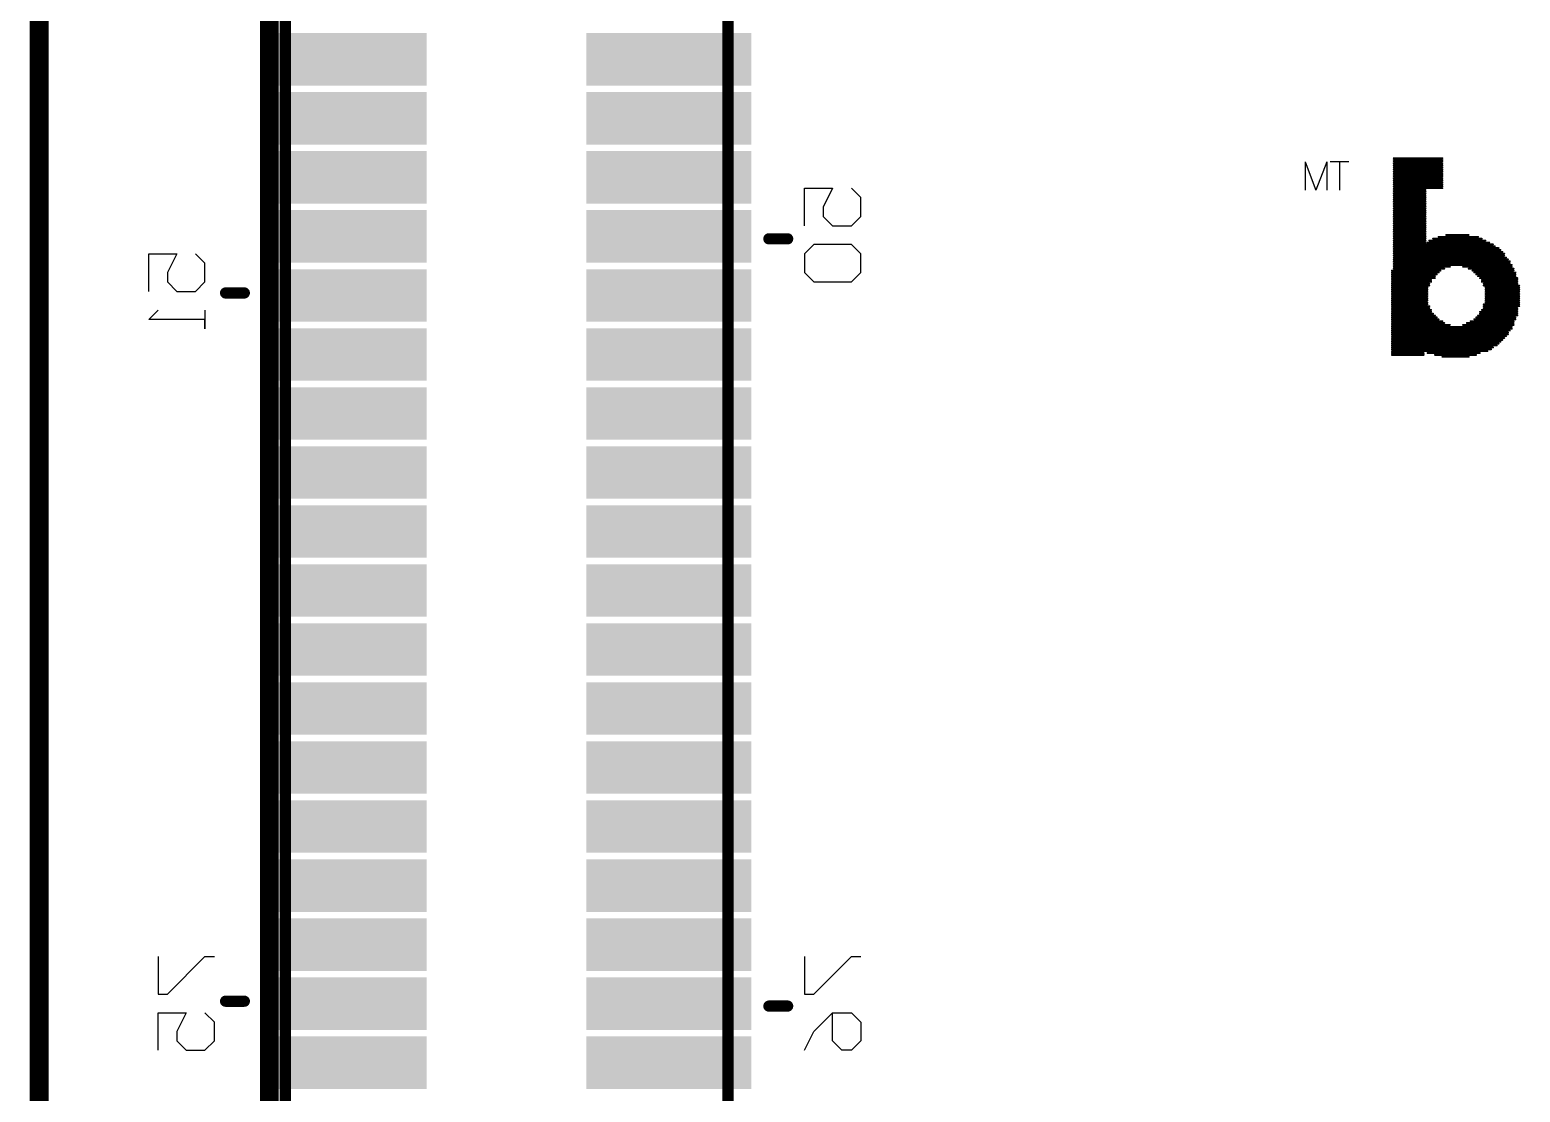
# Model space of a CAD drawing. Header units: millimetres. Extents: x 1.5 to 17.5, y 1 to 11.2.
# Drawn here: x 7.547 to 8.343, y 4.708 to 5.275 of the extents above; entities that cross this region are included whole.
import ezdxf

# ---------------------------------------------------------------- set-up
doc = ezdxf.new("R2010")
doc.units = ezdxf.units.MM
doc.header["$MEASUREMENT"] = 0
for name, color, linetype in [('BottomLayer', 5, 'Continuous'), ('BottomOverlay', 54, 'Continuous'), ('BottomPaste', 16, 'Continuous'), ('BottomSolder', 6, 'Continuous'), ('Mechanical13', 56, 'Continuous'), ('Mechanical8', 56, 'Continuous')]:
    doc.layers.add(name, color=color, linetype=linetype)

# ---------------------------------------------------------------- blocks, each defined once
blk = doc.blocks.new('P___Z__SOM_B_10')
at = {"layer": 'BottomLayer'}
for points in [[(1.95389, -1.58481), (1.95389, -1.56481), (1.87389, -1.58481), (1.87389, -1.56481)], [(2.12711, -1.5848), (2.12711, -1.5648), (2.04711, -1.5848), (2.04711, -1.5648)], [(1.95389, -1.6163), (1.95389, -1.5963), (1.87389, -1.6163), (1.87389, -1.5963)], [(2.12711, -1.6163), (2.12711, -1.5963), (2.04711, -1.6163), (2.04711, -1.5963)], [(1.95389, -1.6478), (1.95389, -1.6278), (1.87389, -1.6478), (1.87389, -1.6278)], [(2.12711, -1.6478), (2.12711, -1.6278), (2.04711, -1.6478), (2.04711, -1.6278)], [(1.95389, -1.67929), (1.95389, -1.65929), (1.87389, -1.67929), (1.87389, -1.65929)], [(2.12711, -1.67929), (2.12711, -1.65929), (2.04711, -1.67929), (2.04711, -1.65929)], [(1.95389, -1.71079), (1.95389, -1.69079), (1.87389, -1.71079), (1.87389, -1.69079)], [(2.12711, -1.71079), (2.12711, -1.69079), (2.04711, -1.71079), (2.04711, -1.69079)], [(1.95389, -1.74229), (1.95389, -1.72229), (1.87389, -1.74229), (1.87389, -1.72229)], [(2.12711, -1.74228), (2.12711, -1.72228), (2.04711, -1.74228), (2.04711, -1.72228)], [(1.95389, -1.77378), (1.95389, -1.75378), (1.87389, -1.77378), (1.87389, -1.75378)], [(2.12711, -1.77378), (2.12711, -1.75378), (2.04711, -1.77378), (2.04711, -1.75378)], [(1.95389, -1.80528), (1.95389, -1.78528), (1.87389, -1.80528), (1.87389, -1.78528)], [(2.12711, -1.80528), (2.12711, -1.78528), (2.04711, -1.80528), (2.04711, -1.78528)], [(1.95389, -1.83677), (1.95389, -1.81677), (1.87389, -1.83677), (1.87389, -1.81677)], [(2.12711, -1.83677), (2.12711, -1.81677), (2.04711, -1.83677), (2.04711, -1.81677)], [(1.95389, -1.86827), (1.95389, -1.84827), (1.87389, -1.86827), (1.87389, -1.84827)], [(2.12711, -1.86827), (2.12711, -1.84827), (2.04711, -1.86827), (2.04711, -1.84827)], [(1.95389, -1.89977), (1.95389, -1.87977), (1.87389, -1.89977), (1.87389, -1.87977)], [(2.12711, -1.89976), (2.12711, -1.87976), (2.04711, -1.89976), (2.04711, -1.87976)], [(1.95389, -1.93126), (1.95389, -1.91126), (1.87389, -1.93126), (1.87389, -1.91126)], [(2.12711, -1.93126), (2.12711, -1.91126), (2.04711, -1.93126), (2.04711, -1.91126)], [(1.95389, -1.96276), (1.95389, -1.94276), (1.87389, -1.96276), (1.87389, -1.94276)], [(2.12711, -1.96276), (2.12711, -1.94276), (2.04711, -1.96276), (2.04711, -1.94276)], [(1.95389, -1.99425), (1.95389, -1.97425), (1.87389, -1.99425), (1.87389, -1.97425)], [(2.12711, -1.99425), (2.12711, -1.97425), (2.04711, -1.99425), (2.04711, -1.97425)], [(1.95389, -2.02575), (1.95389, -2.00575), (1.87389, -2.02575), (1.87389, -2.00575)], [(2.12711, -2.02575), (2.12711, -2.00575), (2.04711, -2.02575), (2.04711, -2.00575)], [(1.95389, -2.05725), (1.95389, -2.03725), (1.87389, -2.05725), (1.87389, -2.03725)], [(2.12711, -2.05724), (2.12711, -2.03724), (2.04711, -2.05724), (2.04711, -2.03724)], [(1.95389, -2.08874), (1.95389, -2.06874), (1.87389, -2.08874), (1.87389, -2.06874)], [(2.12711, -2.08874), (2.12711, -2.06874), (2.04711, -2.08874), (2.04711, -2.06874)], [(1.95389, -2.12024), (1.95389, -2.10024), (1.87389, -2.12024), (1.87389, -2.10024)], [(2.12711, -2.12024), (2.12711, -2.10024), (2.04711, -2.12024), (2.04711, -2.10024)]]:
    blk.add_solid(points, dxfattribs=at)
at = {"layer": 'BottomOverlay'}
for p, q in [((1.81149, -1.58643), (1.81649, -1.58143)), ((1.81649, -1.58143), (1.82149, -1.58143)), ((1.82149, -1.58143), (1.82648, -1.58643)), ((1.84148, -1.58143), (1.83648, -1.59143)), ((2.16149, -1.58143), (2.15649, -1.58643)), ((2.17148, -1.58143), (2.16149, -1.58143)), ((2.17648, -1.58643), (2.17148, -1.58143)), ((2.18648, -1.58143), (2.18648, -1.60143)), ((1.81149, -1.59643), (1.81149, -1.58643)), ((1.82648, -1.58643), (1.82648, -1.60143)), ((2.15649, -1.58643), (2.15649, -1.59643)), ((2.17648, -1.59143), (2.17648, -1.58643)), ((1.81649, -1.60143), (1.81149, -1.59643)), ((1.83648, -1.59143), (1.82648, -1.60143)), ((2.15649, -1.59643), (2.16149, -1.60143)), ((2.17148, -1.60143), (2.17648, -1.59143)), ((1.82648, -1.60143), (1.81649, -1.60143)), ((2.18648, -1.60143), (2.17148, -1.60143)), ((1.83648, -1.61142), (1.81649, -1.63142)), ((1.84148, -1.61142), (1.83648, -1.61142)), ((1.84148, -1.63142), (1.84148, -1.61142)), ((2.18148, -1.61142), (2.16149, -1.63142)), ((2.18648, -1.61142), (2.18148, -1.61142)), ((2.18648, -1.63142), (2.18648, -1.61142)), ((1.81649, -1.63142), (1.81149, -1.63142)), ((2.16149, -1.63142), (2.15649, -1.63142)), ((2.16149, -1.97643), (2.16149, -1.96643)), ((2.16149, -1.96643), (2.16149, -1.97143)), ((2.16149, -1.97143), (2.19148, -1.97143)), ((2.19148, -1.97143), (2.18648, -1.97643)), ((2.16649, -1.98642), (2.16149, -1.99142)), ((2.17648, -1.98642), (2.16649, -1.98642)), ((2.18148, -1.99142), (2.17648, -1.98642)), ((2.19148, -1.98642), (2.19148, -2.00642)), ((1.81649, -1.99143), (1.81149, -1.99643)), ((1.81149, -1.99643), (1.81149, -2.00643)), ((1.83648, -1.99143), (1.81649, -1.99143)), ((1.84148, -1.99643), (1.83648, -1.99143)), ((1.84148, -2.00643), (1.84148, -1.99643)), ((2.16149, -1.99142), (2.16149, -2.00142)), ((2.17648, -2.00642), (2.18148, -1.99642)), ((2.18148, -1.99642), (2.18148, -1.99142)), ((2.16149, -2.00142), (2.16649, -2.00642)), ((1.81149, -2.00643), (1.81649, -2.01143)), ((1.81649, -2.01143), (1.83648, -2.01143)), ((1.83648, -2.01143), (1.84148, -2.00643)), ((2.19148, -2.00642), (2.17648, -2.00642)), ((1.81649, -2.02142), (1.81149, -2.02642)), ((1.81149, -2.02642), (1.81149, -2.03642)), ((1.82648, -2.02142), (1.81649, -2.02142)), ((1.83148, -2.02642), (1.82648, -2.02142)), ((1.83148, -2.03142), (1.83148, -2.02642)), ((1.84148, -2.02142), (1.84148, -2.04142)), ((1.81149, -2.03642), (1.81649, -2.04142)), ((1.82648, -2.04142), (1.83148, -2.03142)), ((1.556, -2.0555), (1.556, -2.0405)), ((1.56278, -2.0555), (1.56278, -2.0405)), ((1.56278, -2.0555), (1.5685, -2.0405)), ((1.57421, -2.0555), (1.5685, -2.0405)), ((1.57421, -2.0555), (1.57421, -2.0405)), ((1.84148, -2.04142), (1.82648, -2.04142)), ((1.551, -2.0555), (1.561, -2.0555))]:
    blk.add_line(p, q, dxfattribs=at)
for points, const_width in [([(2.25, 0), (2.25, -4)], 0.01), ([(1.8605, -1.605), (1.8505, -1.605)], 0.006), ([(2.1505, -1.6076), (2.1405, -1.6076)], 0.006), ([(1.528, -1.9565), (1.474, -1.9565)], 0.001), ([(1.528, -1.9555), (1.475, -1.9555)], 0.001), ([(1.528, -1.9545), (1.477, -1.9545)], 0.001), ([(1.509, -1.9535), (1.481, -1.9535)], 0.001), ([(1.505, -1.9525), (1.483, -1.9525)], 0.001), ([(1.501, -1.9515), (1.487, -1.9515)], 0.001), ([(1.528, -1.9525), (1.511, -1.9525)], 0.001), ([(1.528, -1.9535), (1.511, -1.9535)], 0.001), ([(1.528, -1.9635), (1.466, -1.9635)], 0.001), ([(1.528, -1.9645), (1.466, -1.9645)], 0.001), ([(1.528, -1.9625), (1.467, -1.9625)], 0.001), ([(1.528, -1.9615), (1.468, -1.9615)], 0.001), ([(1.528, -1.9605), (1.469, -1.9605)], 0.001), ([(1.528, -1.9595), (1.47, -1.9595)], 0.001), ([(1.528, -1.9585), (1.471, -1.9585)], 0.001), ([(1.528, -1.9575), (1.472, -1.9575)], 0.001), ([(1.484, -1.9715), (1.462, -1.9715)], 0.001), ([(1.483, -1.9725), (1.462, -1.9725)], 0.001), ([(1.49, -1.9685), (1.463, -1.9685)], 0.001), ([(1.488, -1.9695), (1.463, -1.9695)], 0.001), ([(1.486, -1.9705), (1.463, -1.9705)], 0.001), ([(1.528, -1.9665), (1.464, -1.9665)], 0.001), ([(1.528, -1.9675), (1.464, -1.9675)], 0.001), ([(1.528, -1.9655), (1.465, -1.9655)], 0.001), ([(1.528, -1.9685), (1.497, -1.9685)], 0.001), ([(1.528, -1.9695), (1.5, -1.9695)], 0.001), ([(1.528, -1.9705), (1.501, -1.9705)], 0.001), ([(1.528, -1.9715), (1.503, -1.9715)], 0.001), ([(1.528, -1.9725), (1.504, -1.9725)], 0.001), ([(1.479, -1.9785), (1.46, -1.9785)], 0.001), ([(1.479, -1.9795), (1.46, -1.9795)], 0.001), ([(1.478, -1.9805), (1.46, -1.9805)], 0.001), ([(1.482, -1.9735), (1.461, -1.9735)], 0.001), ([(1.481, -1.9745), (1.461, -1.9745)], 0.001), ([(1.481, -1.9755), (1.461, -1.9755)], 0.001), ([(1.48, -1.9765), (1.461, -1.9765)], 0.001), ([(1.479, -1.9775), (1.461, -1.9775)], 0.001), ([(1.528, -1.9735), (1.505, -1.9735)], 0.001), ([(1.528, -1.9745), (1.506, -1.9745)], 0.001), ([(1.528, -1.9755), (1.507, -1.9755)], 0.001), ([(1.528, -1.9765), (1.507, -1.9765)], 0.001), ([(1.528, -1.9775), (1.508, -1.9775)], 0.001), ([(1.528, -1.9785), (1.508, -1.9785)], 0.001), ([(1.528, -1.9795), (1.509, -1.9795)], 0.001), ([(1.528, -1.9805), (1.509, -1.9805)], 0.001), ([(1.478, -1.9815), (1.46, -1.9815)], 0.001), ([(1.478, -1.9825), (1.46, -1.9825)], 0.001), ([(1.478, -1.9835), (1.46, -1.9835)], 0.001), ([(1.478, -1.9845), (1.46, -1.9845)], 0.001), ([(1.478, -1.9855), (1.46, -1.9855)], 0.001), ([(1.478, -1.9865), (1.46, -1.9865)], 0.001), ([(1.478, -1.9875), (1.46, -1.9875)], 0.001), ([(1.478, -1.9885), (1.46, -1.9885)], 0.001), ([(1.528, -1.9815), (1.509, -1.9815)], 0.001), ([(1.528, -1.9825), (1.509, -1.9825)], 0.001), ([(1.528, -1.9835), (1.509, -1.9835)], 0.001), ([(1.528, -1.9845), (1.509, -1.9845)], 0.001), ([(1.528, -1.9855), (1.509, -1.9855)], 0.001), ([(1.528, -1.9865), (1.509, -1.9865)], 0.001), ([(1.528, -1.9875), (1.509, -1.9875)], 0.001), ([(1.528, -1.9885), (1.509, -1.9885)], 0.001), ([(2.1505, -1.98555), (2.1405, -1.98555)], 0.006), ([(1.479, -1.9895), (1.46, -1.9895)], 0.001), ([(1.479, -1.9905), (1.461, -1.9905)], 0.001), ([(1.48, -1.9915), (1.461, -1.9915)], 0.001), ([(1.48, -1.9925), (1.461, -1.9925)], 0.001), ([(1.481, -1.9935), (1.461, -1.9935)], 0.001), ([(1.482, -1.9945), (1.462, -1.9945)], 0.001), ([(1.483, -1.9955), (1.462, -1.9955)], 0.001), ([(1.484, -1.9965), (1.462, -1.9965)], 0.001), ([(1.528, -1.9965), (1.503, -1.9965)], 0.001), ([(1.528, -1.9955), (1.504, -1.9955)], 0.001), ([(1.528, -1.9935), (1.505, -1.9935)], 0.001), ([(1.528, -1.9945), (1.505, -1.9945)], 0.001), ([(1.528, -1.9915), (1.507, -1.9915)], 0.001), ([(1.528, -1.9925), (1.507, -1.9925)], 0.001), ([(1.528, -1.9895), (1.508, -1.9895)], 0.001), ([(1.528, -1.9905), (1.508, -1.9905)], 0.001), ([(1.485, -1.9975), (1.463, -1.9975)], 0.001), ([(1.487, -1.9985), (1.463, -1.9985)], 0.001), ([(1.49, -1.9995), (1.464, -1.9995)], 0.001), ([(1.527, -2.0005), (1.464, -2.0005)], 0.001), ([(1.527, -2.0015), (1.465, -2.0015)], 0.001), ([(1.527, -2.0025), (1.465, -2.0025)], 0.001), ([(1.527, -2.0035), (1.466, -2.0035)], 0.001), ([(1.527, -2.0045), (1.467, -2.0045)], 0.001), ([(1.527, -1.9995), (1.497, -1.9995)], 0.001), ([(1.527, -1.9985), (1.5, -1.9985)], 0.001), ([(1.528, -1.9975), (1.502, -1.9975)], 0.001), ([(1.527, -2.0055), (1.468, -2.0055)], 0.001), ([(1.527, -2.0065), (1.468, -2.0065)], 0.001), ([(1.527, -2.0075), (1.469, -2.0075)], 0.001), ([(1.527, -2.0085), (1.47, -2.0085)], 0.001), ([(1.527, -2.0095), (1.471, -2.0095)], 0.001), ([(1.527, -2.0105), (1.473, -2.0105)], 0.001), ([(1.527, -2.0115), (1.474, -2.0115)], 0.001), ([(1.509, -2.0125), (1.476, -2.0125)], 0.001), ([(1.527, -2.0125), (1.51, -2.0125)], 0.001), ([(1.8605, -2.01445), (1.8505, -2.01445)], 0.006), ([(1.508, -2.0135), (1.478, -2.0135)], 0.001), ([(1.506, -2.0145), (1.48, -2.0145)], 0.001), ([(1.503, -2.0155), (1.482, -2.0155)], 0.001), ([(1.499, -2.0165), (1.487, -2.0165)], 0.001), ([(1.527, -2.0135), (1.51, -2.0135)], 0.001), ([(1.527, -2.0145), (1.51, -2.0145)], 0.001), ([(1.527, -2.0155), (1.51, -2.0155)], 0.001), ([(1.527, -2.0165), (1.51, -2.0165)], 0.001), ([(1.527, -2.0175), (1.51, -2.0175)], 0.001), ([(1.527, -2.0185), (1.51, -2.0185)], 0.001), ([(1.527, -2.0195), (1.51, -2.0195)], 0.001), ([(1.527, -2.0205), (1.51, -2.0205)], 0.001), ([(1.527, -2.0215), (1.51, -2.0215)], 0.001), ([(1.527, -2.0225), (1.51, -2.0225)], 0.001), ([(1.527, -2.0235), (1.51, -2.0235)], 0.001), ([(1.527, -2.0245), (1.51, -2.0245)], 0.001), ([(1.527, -2.0255), (1.51, -2.0255)], 0.001), ([(1.527, -2.0265), (1.51, -2.0265)], 0.001), ([(1.527, -2.0275), (1.51, -2.0275)], 0.001), ([(1.527, -2.0285), (1.51, -2.0285)], 0.001), ([(1.527, -2.0295), (1.51, -2.0295)], 0.001), ([(1.527, -2.0305), (1.51, -2.0305)], 0.001), ([(1.527, -2.0315), (1.51, -2.0315)], 0.001), ([(1.527, -2.0325), (1.51, -2.0325)], 0.001), ([(1.527, -2.0335), (1.51, -2.0335)], 0.001), ([(1.527, -2.0345), (1.51, -2.0345)], 0.001), ([(1.527, -2.0355), (1.51, -2.0355)], 0.001), ([(1.527, -2.0365), (1.51, -2.0365)], 0.001), ([(1.527, -2.0415), (1.501, -2.0415)], 0.001), ([(1.527, -2.0425), (1.501, -2.0425)], 0.001), ([(1.527, -2.0435), (1.501, -2.0435)], 0.001), ([(1.527, -2.0445), (1.501, -2.0445)], 0.001), ([(1.527, -2.0375), (1.51, -2.0375)], 0.001), ([(1.527, -2.0385), (1.51, -2.0385)], 0.001), ([(1.527, -2.0395), (1.51, -2.0395)], 0.001), ([(1.527, -2.0405), (1.51, -2.0405)], 0.001), ([(1.527, -2.0455), (1.501, -2.0455)], 0.001), ([(1.527, -2.0465), (1.501, -2.0465)], 0.001), ([(1.527, -2.0475), (1.501, -2.0475)], 0.001), ([(1.527, -2.0485), (1.501, -2.0485)], 0.001), ([(1.527, -2.0495), (1.501, -2.0495)], 0.001), ([(1.527, -2.0505), (1.501, -2.0505)], 0.001), ([(1.527, -2.0515), (1.501, -2.0515)], 0.001), ([(1.527, -2.0525), (1.501, -2.0525)], 0.001), ([(1.527, -2.0535), (1.501, -2.0535)], 0.001), ([(1.527, -2.0545), (1.501, -2.0545)], 0.001), ([(1.527, -2.0555), (1.501, -2.0555)], 0.001), ([(1.527, -2.0565), (1.501, -2.0565)], 0.001), ([(1.527, -2.0575), (1.501, -2.0575)], 0.001)]:
    blk.add_lwpolyline(points, dxfattribs=dict(at, const_width=const_width))
for points, const_width in [([(1.849, -1.605, 1), (1.852, -1.605, 1)], 0.003), ([(1.859, -1.605, 1), (1.862, -1.605, 1)], 0.003), ([(2.139, -1.6076, 1), (2.142, -1.6076, 1)], 0.003), ([(2.149, -1.6076, 1), (2.152, -1.6076, 1)], 0.003), ([(1.47375, -1.9565, 1), (1.47425, -1.9565, 1)], 0.0005), ([(1.47475, -1.9555, 1), (1.47525, -1.9555, 1)], 0.0005), ([(1.47675, -1.9545, 1), (1.47725, -1.9545, 1)], 0.0005), ([(1.48075, -1.9535, 1), (1.48125, -1.9535, 1)], 0.0005), ([(1.48275, -1.9525, 1), (1.48325, -1.9525, 1)], 0.0005), ([(1.48675, -1.9515, 1), (1.48725, -1.9515, 1)], 0.0005), ([(1.50075, -1.9515, 1), (1.50125, -1.9515, 1)], 0.0005), ([(1.50475, -1.9525, 1), (1.50525, -1.9525, 1)], 0.0005), ([(1.50875, -1.9535, 1), (1.50925, -1.9535, 1)], 0.0005), ([(1.51075, -1.9525, 1), (1.51125, -1.9525, 1)], 0.0005), ([(1.51075, -1.9535, 1), (1.51125, -1.9535, 1)], 0.0005), ([(1.52775, -1.9525, 1), (1.52825, -1.9525, 1)], 0.0005), ([(1.52775, -1.9535, 1), (1.52825, -1.9535, 1)], 0.0005), ([(1.52775, -1.9545, 1), (1.52825, -1.9545, 1)], 0.0005), ([(1.52775, -1.9555, 1), (1.52825, -1.9555, 1)], 0.0005), ([(1.52775, -1.9565, 1), (1.52825, -1.9565, 1)], 0.0005), ([(1.46575, -1.9635, 1), (1.46625, -1.9635, 1)], 0.0005), ([(1.46575, -1.9645, 1), (1.46625, -1.9645, 1)], 0.0005), ([(1.46675, -1.9625, 1), (1.46725, -1.9625, 1)], 0.0005), ([(1.46775, -1.9615, 1), (1.46825, -1.9615, 1)], 0.0005), ([(1.46875, -1.9605, 1), (1.46925, -1.9605, 1)], 0.0005), ([(1.46975, -1.9595, 1), (1.47025, -1.9595, 1)], 0.0005), ([(1.47075, -1.9585, 1), (1.47125, -1.9585, 1)], 0.0005), ([(1.47175, -1.9575, 1), (1.47225, -1.9575, 1)], 0.0005), ([(1.52775, -1.9575, 1), (1.52825, -1.9575, 1)], 0.0005), ([(1.52775, -1.9585, 1), (1.52825, -1.9585, 1)], 0.0005), ([(1.52775, -1.9595, 1), (1.52825, -1.9595, 1)], 0.0005), ([(1.52775, -1.9605, 1), (1.52825, -1.9605, 1)], 0.0005), ([(1.52775, -1.9615, 1), (1.52825, -1.9615, 1)], 0.0005), ([(1.52775, -1.9625, 1), (1.52825, -1.9625, 1)], 0.0005), ([(1.52775, -1.9635, 1), (1.52825, -1.9635, 1)], 0.0005), ([(1.52775, -1.9645, 1), (1.52825, -1.9645, 1)], 0.0005), ([(1.46175, -1.9715, 1), (1.46225, -1.9715, 1)], 0.0005), ([(1.46175, -1.9725, 1), (1.46225, -1.9725, 1)], 0.0005), ([(1.46275, -1.9685, 1), (1.46325, -1.9685, 1)], 0.0005), ([(1.46275, -1.9695, 1), (1.46325, -1.9695, 1)], 0.0005), ([(1.46275, -1.9705, 1), (1.46325, -1.9705, 1)], 0.0005), ([(1.46375, -1.9665, 1), (1.46425, -1.9665, 1)], 0.0005), ([(1.46375, -1.9675, 1), (1.46425, -1.9675, 1)], 0.0005), ([(1.46475, -1.9655, 1), (1.46525, -1.9655, 1)], 0.0005), ([(1.48275, -1.9725, 1), (1.48325, -1.9725, 1)], 0.0005), ([(1.48375, -1.9715, 1), (1.48425, -1.9715, 1)], 0.0005), ([(1.48575, -1.9705, 1), (1.48625, -1.9705, 1)], 0.0005), ([(1.48775, -1.9695, 1), (1.48825, -1.9695, 1)], 0.0005), ([(1.48975, -1.9685, 1), (1.49025, -1.9685, 1)], 0.0005), ([(1.49675, -1.9685, 1), (1.49725, -1.9685, 1)], 0.0005), ([(1.49975, -1.9695, 1), (1.50025, -1.9695, 1)], 0.0005), ([(1.50075, -1.9705, 1), (1.50125, -1.9705, 1)], 0.0005), ([(1.50275, -1.9715, 1), (1.50325, -1.9715, 1)], 0.0005), ([(1.50375, -1.9725, 1), (1.50425, -1.9725, 1)], 0.0005), ([(1.52775, -1.9655, 1), (1.52825, -1.9655, 1)], 0.0005), ([(1.52775, -1.9665, 1), (1.52825, -1.9665, 1)], 0.0005), ([(1.52775, -1.9675, 1), (1.52825, -1.9675, 1)], 0.0005), ([(1.52775, -1.9685, 1), (1.52825, -1.9685, 1)], 0.0005), ([(1.52775, -1.9695, 1), (1.52825, -1.9695, 1)], 0.0005), ([(1.52775, -1.9705, 1), (1.52825, -1.9705, 1)], 0.0005), ([(1.52775, -1.9715, 1), (1.52825, -1.9715, 1)], 0.0005), ([(1.52775, -1.9725, 1), (1.52825, -1.9725, 1)], 0.0005), ([(1.45975, -1.9785, 1), (1.46025, -1.9785, 1)], 0.0005), ([(1.45975, -1.9795, 1), (1.46025, -1.9795, 1)], 0.0005), ([(1.45975, -1.9805, 1), (1.46025, -1.9805, 1)], 0.0005), ([(1.46075, -1.9735, 1), (1.46125, -1.9735, 1)], 0.0005), ([(1.46075, -1.9745, 1), (1.46125, -1.9745, 1)], 0.0005), ([(1.46075, -1.9755, 1), (1.46125, -1.9755, 1)], 0.0005), ([(1.46075, -1.9765, 1), (1.46125, -1.9765, 1)], 0.0005), ([(1.46075, -1.9775, 1), (1.46125, -1.9775, 1)], 0.0005), ([(1.47775, -1.9805, 1), (1.47825, -1.9805, 1)], 0.0005), ([(1.47875, -1.9775, 1), (1.47925, -1.9775, 1)], 0.0005), ([(1.47875, -1.9785, 1), (1.47925, -1.9785, 1)], 0.0005), ([(1.47875, -1.9795, 1), (1.47925, -1.9795, 1)], 0.0005), ([(1.47975, -1.9765, 1), (1.48025, -1.9765, 1)], 0.0005), ([(1.48075, -1.9745, 1), (1.48125, -1.9745, 1)], 0.0005), ([(1.48075, -1.9755, 1), (1.48125, -1.9755, 1)], 0.0005), ([(1.48175, -1.9735, 1), (1.48225, -1.9735, 1)], 0.0005), ([(1.50475, -1.9735, 1), (1.50525, -1.9735, 1)], 0.0005), ([(1.50575, -1.9745, 1), (1.50625, -1.9745, 1)], 0.0005), ([(1.50675, -1.9755, 1), (1.50725, -1.9755, 1)], 0.0005), ([(1.50675, -1.9765, 1), (1.50725, -1.9765, 1)], 0.0005), ([(1.50775, -1.9775, 1), (1.50825, -1.9775, 1)], 0.0005), ([(1.50775, -1.9785, 1), (1.50825, -1.9785, 1)], 0.0005), ([(1.50875, -1.9795, 1), (1.50925, -1.9795, 1)], 0.0005), ([(1.50875, -1.9805, 1), (1.50925, -1.9805, 1)], 0.0005), ([(1.52775, -1.9735, 1), (1.52825, -1.9735, 1)], 0.0005), ([(1.52775, -1.9745, 1), (1.52825, -1.9745, 1)], 0.0005), ([(1.52775, -1.9755, 1), (1.52825, -1.9755, 1)], 0.0005), ([(1.52775, -1.9765, 1), (1.52825, -1.9765, 1)], 0.0005), ([(1.52775, -1.9775, 1), (1.52825, -1.9775, 1)], 0.0005), ([(1.52775, -1.9785, 1), (1.52825, -1.9785, 1)], 0.0005), ([(1.52775, -1.9795, 1), (1.52825, -1.9795, 1)], 0.0005), ([(1.52775, -1.9805, 1), (1.52825, -1.9805, 1)], 0.0005), ([(1.45975, -1.9815, 1), (1.46025, -1.9815, 1)], 0.0005), ([(1.45975, -1.9825, 1), (1.46025, -1.9825, 1)], 0.0005), ([(1.45975, -1.9835, 1), (1.46025, -1.9835, 1)], 0.0005), ([(1.45975, -1.9845, 1), (1.46025, -1.9845, 1)], 0.0005), ([(1.45975, -1.9855, 1), (1.46025, -1.9855, 1)], 0.0005), ([(1.45975, -1.9865, 1), (1.46025, -1.9865, 1)], 0.0005), ([(1.45975, -1.9875, 1), (1.46025, -1.9875, 1)], 0.0005), ([(1.45975, -1.9885, 1), (1.46025, -1.9885, 1)], 0.0005), ([(1.47775, -1.9815, 1), (1.47825, -1.9815, 1)], 0.0005), ([(1.47775, -1.9825, 1), (1.47825, -1.9825, 1)], 0.0005), ([(1.47775, -1.9835, 1), (1.47825, -1.9835, 1)], 0.0005), ([(1.47775, -1.9845, 1), (1.47825, -1.9845, 1)], 0.0005), ([(1.47775, -1.9855, 1), (1.47825, -1.9855, 1)], 0.0005), ([(1.47775, -1.9865, 1), (1.47825, -1.9865, 1)], 0.0005), ([(1.47775, -1.9875, 1), (1.47825, -1.9875, 1)], 0.0005), ([(1.47775, -1.9885, 1), (1.47825, -1.9885, 1)], 0.0005), ([(1.50875, -1.9815, 1), (1.50925, -1.9815, 1)], 0.0005), ([(1.50875, -1.9825, 1), (1.50925, -1.9825, 1)], 0.0005), ([(1.50875, -1.9835, 1), (1.50925, -1.9835, 1)], 0.0005), ([(1.50875, -1.9845, 1), (1.50925, -1.9845, 1)], 0.0005), ([(1.50875, -1.9855, 1), (1.50925, -1.9855, 1)], 0.0005), ([(1.50875, -1.9865, 1), (1.50925, -1.9865, 1)], 0.0005), ([(1.50875, -1.9875, 1), (1.50925, -1.9875, 1)], 0.0005), ([(1.50875, -1.9885, 1), (1.50925, -1.9885, 1)], 0.0005), ([(1.52775, -1.9815, 1), (1.52825, -1.9815, 1)], 0.0005), ([(1.52775, -1.9825, 1), (1.52825, -1.9825, 1)], 0.0005), ([(1.52775, -1.9835, 1), (1.52825, -1.9835, 1)], 0.0005), ([(1.52775, -1.9845, 1), (1.52825, -1.9845, 1)], 0.0005), ([(1.52775, -1.9855, 1), (1.52825, -1.9855, 1)], 0.0005), ([(1.52775, -1.9865, 1), (1.52825, -1.9865, 1)], 0.0005), ([(1.52775, -1.9875, 1), (1.52825, -1.9875, 1)], 0.0005), ([(1.52775, -1.9885, 1), (1.52825, -1.9885, 1)], 0.0005), ([(2.139, -1.98555, 1), (2.142, -1.98555, 1)], 0.003), ([(2.149, -1.98555, 1), (2.152, -1.98555, 1)], 0.003), ([(1.45975, -1.9895, 1), (1.46025, -1.9895, 1)], 0.0005), ([(1.46075, -1.9905, 1), (1.46125, -1.9905, 1)], 0.0005), ([(1.46075, -1.9915, 1), (1.46125, -1.9915, 1)], 0.0005), ([(1.46075, -1.9925, 1), (1.46125, -1.9925, 1)], 0.0005), ([(1.46075, -1.9935, 1), (1.46125, -1.9935, 1)], 0.0005), ([(1.46175, -1.9945, 1), (1.46225, -1.9945, 1)], 0.0005), ([(1.46175, -1.9955, 1), (1.46225, -1.9955, 1)], 0.0005), ([(1.46175, -1.9965, 1), (1.46225, -1.9965, 1)], 0.0005), ([(1.47875, -1.9895, 1), (1.47925, -1.9895, 1)], 0.0005), ([(1.47875, -1.9905, 1), (1.47925, -1.9905, 1)], 0.0005), ([(1.47975, -1.9915, 1), (1.48025, -1.9915, 1)], 0.0005), ([(1.47975, -1.9925, 1), (1.48025, -1.9925, 1)], 0.0005), ([(1.48075, -1.9935, 1), (1.48125, -1.9935, 1)], 0.0005), ([(1.48175, -1.9945, 1), (1.48225, -1.9945, 1)], 0.0005), ([(1.48275, -1.9955, 1), (1.48325, -1.9955, 1)], 0.0005), ([(1.48375, -1.9965, 1), (1.48425, -1.9965, 1)], 0.0005), ([(1.50275, -1.9965, 1), (1.50325, -1.9965, 1)], 0.0005), ([(1.50375, -1.9955, 1), (1.50425, -1.9955, 1)], 0.0005), ([(1.50475, -1.9935, 1), (1.50525, -1.9935, 1)], 0.0005), ([(1.50475, -1.9945, 1), (1.50525, -1.9945, 1)], 0.0005), ([(1.50675, -1.9915, 1), (1.50725, -1.9915, 1)], 0.0005), ([(1.50675, -1.9925, 1), (1.50725, -1.9925, 1)], 0.0005), ([(1.50775, -1.9895, 1), (1.50825, -1.9895, 1)], 0.0005), ([(1.50775, -1.9905, 1), (1.50825, -1.9905, 1)], 0.0005), ([(1.52775, -1.9895, 1), (1.52825, -1.9895, 1)], 0.0005), ([(1.52775, -1.9905, 1), (1.52825, -1.9905, 1)], 0.0005), ([(1.52775, -1.9915, 1), (1.52825, -1.9915, 1)], 0.0005), ([(1.52775, -1.9925, 1), (1.52825, -1.9925, 1)], 0.0005), ([(1.52775, -1.9935, 1), (1.52825, -1.9935, 1)], 0.0005), ([(1.52775, -1.9945, 1), (1.52825, -1.9945, 1)], 0.0005), ([(1.52775, -1.9955, 1), (1.52825, -1.9955, 1)], 0.0005), ([(1.52775, -1.9965, 1), (1.52825, -1.9965, 1)], 0.0005), ([(1.46275, -1.9975, 1), (1.46325, -1.9975, 1)], 0.0005), ([(1.46275, -1.9985, 1), (1.46325, -1.9985, 1)], 0.0005), ([(1.46375, -1.9995, 1), (1.46425, -1.9995, 1)], 0.0005), ([(1.46375, -2.0005, 1), (1.46425, -2.0005, 1)], 0.0005), ([(1.46475, -2.0015, 1), (1.46525, -2.0015, 1)], 0.0005), ([(1.46475, -2.0025, 1), (1.46525, -2.0025, 1)], 0.0005), ([(1.46575, -2.0035, 1), (1.46625, -2.0035, 1)], 0.0005), ([(1.46675, -2.0045, 1), (1.46725, -2.0045, 1)], 0.0005), ([(1.48475, -1.9975, 1), (1.48525, -1.9975, 1)], 0.0005), ([(1.48675, -1.9985, 1), (1.48725, -1.9985, 1)], 0.0005), ([(1.48975, -1.9995, 1), (1.49025, -1.9995, 1)], 0.0005), ([(1.49675, -1.9995, 1), (1.49725, -1.9995, 1)], 0.0005), ([(1.49975, -1.9985, 1), (1.50025, -1.9985, 1)], 0.0005), ([(1.50175, -1.9975, 1), (1.50225, -1.9975, 1)], 0.0005), ([(1.52675, -1.9985, 1), (1.52725, -1.9985, 1)], 0.0005), ([(1.52675, -1.9995, 1), (1.52725, -1.9995, 1)], 0.0005), ([(1.52675, -2.0005, 1), (1.52725, -2.0005, 1)], 0.0005), ([(1.52675, -2.0015, 1), (1.52725, -2.0015, 1)], 0.0005), ([(1.52675, -2.0025, 1), (1.52725, -2.0025, 1)], 0.0005), ([(1.52675, -2.0035, 1), (1.52725, -2.0035, 1)], 0.0005), ([(1.52675, -2.0045, 1), (1.52725, -2.0045, 1)], 0.0005), ([(1.52775, -1.9975, 1), (1.52825, -1.9975, 1)], 0.0005), ([(1.46775, -2.0055, 1), (1.46825, -2.0055, 1)], 0.0005), ([(1.46775, -2.0065, 1), (1.46825, -2.0065, 1)], 0.0005), ([(1.46875, -2.0075, 1), (1.46925, -2.0075, 1)], 0.0005), ([(1.46975, -2.0085, 1), (1.47025, -2.0085, 1)], 0.0005), ([(1.47075, -2.0095, 1), (1.47125, -2.0095, 1)], 0.0005), ([(1.47275, -2.0105, 1), (1.47325, -2.0105, 1)], 0.0005), ([(1.47375, -2.0115, 1), (1.47425, -2.0115, 1)], 0.0005), ([(1.47575, -2.0125, 1), (1.47625, -2.0125, 1)], 0.0005), ([(1.50875, -2.0125, 1), (1.50925, -2.0125, 1)], 0.0005), ([(1.50975, -2.0125, 1), (1.51025, -2.0125, 1)], 0.0005), ([(1.52675, -2.0055, 1), (1.52725, -2.0055, 1)], 0.0005), ([(1.52675, -2.0065, 1), (1.52725, -2.0065, 1)], 0.0005), ([(1.52675, -2.0075, 1), (1.52725, -2.0075, 1)], 0.0005), ([(1.52675, -2.0085, 1), (1.52725, -2.0085, 1)], 0.0005), ([(1.52675, -2.0095, 1), (1.52725, -2.0095, 1)], 0.0005), ([(1.52675, -2.0105, 1), (1.52725, -2.0105, 1)], 0.0005), ([(1.52675, -2.0115, 1), (1.52725, -2.0115, 1)], 0.0005), ([(1.52675, -2.0125, 1), (1.52725, -2.0125, 1)], 0.0005), ([(1.849, -2.01445, 1), (1.852, -2.01445, 1)], 0.003), ([(1.859, -2.01445, 1), (1.862, -2.01445, 1)], 0.003), ([(1.47775, -2.0135, 1), (1.47825, -2.0135, 1)], 0.0005), ([(1.47975, -2.0145, 1), (1.48025, -2.0145, 1)], 0.0005), ([(1.48175, -2.0155, 1), (1.48225, -2.0155, 1)], 0.0005), ([(1.48675, -2.0165, 1), (1.48725, -2.0165, 1)], 0.0005), ([(1.49875, -2.0165, 1), (1.49925, -2.0165, 1)], 0.0005), ([(1.50275, -2.0155, 1), (1.50325, -2.0155, 1)], 0.0005), ([(1.50575, -2.0145, 1), (1.50625, -2.0145, 1)], 0.0005), ([(1.50775, -2.0135, 1), (1.50825, -2.0135, 1)], 0.0005), ([(1.50975, -2.0135, 1), (1.51025, -2.0135, 1)], 0.0005), ([(1.50975, -2.0145, 1), (1.51025, -2.0145, 1)], 0.0005), ([(1.50975, -2.0155, 1), (1.51025, -2.0155, 1)], 0.0005), ([(1.50975, -2.0165, 1), (1.51025, -2.0165, 1)], 0.0005), ([(1.50975, -2.0175, 1), (1.51025, -2.0175, 1)], 0.0005), ([(1.50975, -2.0185, 1), (1.51025, -2.0185, 1)], 0.0005), ([(1.50975, -2.0195, 1), (1.51025, -2.0195, 1)], 0.0005), ([(1.50975, -2.0205, 1), (1.51025, -2.0205, 1)], 0.0005), ([(1.52675, -2.0135, 1), (1.52725, -2.0135, 1)], 0.0005), ([(1.52675, -2.0145, 1), (1.52725, -2.0145, 1)], 0.0005), ([(1.52675, -2.0155, 1), (1.52725, -2.0155, 1)], 0.0005), ([(1.52675, -2.0165, 1), (1.52725, -2.0165, 1)], 0.0005), ([(1.52675, -2.0175, 1), (1.52725, -2.0175, 1)], 0.0005), ([(1.52675, -2.0185, 1), (1.52725, -2.0185, 1)], 0.0005), ([(1.52675, -2.0195, 1), (1.52725, -2.0195, 1)], 0.0005), ([(1.52675, -2.0205, 1), (1.52725, -2.0205, 1)], 0.0005), ([(1.50975, -2.0215, 1), (1.51025, -2.0215, 1)], 0.0005), ([(1.50975, -2.0225, 1), (1.51025, -2.0225, 1)], 0.0005), ([(1.50975, -2.0235, 1), (1.51025, -2.0235, 1)], 0.0005), ([(1.50975, -2.0245, 1), (1.51025, -2.0245, 1)], 0.0005), ([(1.50975, -2.0255, 1), (1.51025, -2.0255, 1)], 0.0005), ([(1.50975, -2.0265, 1), (1.51025, -2.0265, 1)], 0.0005), ([(1.50975, -2.0275, 1), (1.51025, -2.0275, 1)], 0.0005), ([(1.50975, -2.0285, 1), (1.51025, -2.0285, 1)], 0.0005), ([(1.52675, -2.0215, 1), (1.52725, -2.0215, 1)], 0.0005), ([(1.52675, -2.0225, 1), (1.52725, -2.0225, 1)], 0.0005), ([(1.52675, -2.0235, 1), (1.52725, -2.0235, 1)], 0.0005), ([(1.52675, -2.0245, 1), (1.52725, -2.0245, 1)], 0.0005), ([(1.52675, -2.0255, 1), (1.52725, -2.0255, 1)], 0.0005), ([(1.52675, -2.0265, 1), (1.52725, -2.0265, 1)], 0.0005), ([(1.52675, -2.0275, 1), (1.52725, -2.0275, 1)], 0.0005), ([(1.52675, -2.0285, 1), (1.52725, -2.0285, 1)], 0.0005), ([(1.50975, -2.0295, 1), (1.51025, -2.0295, 1)], 0.0005), ([(1.50975, -2.0305, 1), (1.51025, -2.0305, 1)], 0.0005), ([(1.50975, -2.0315, 1), (1.51025, -2.0315, 1)], 0.0005), ([(1.50975, -2.0325, 1), (1.51025, -2.0325, 1)], 0.0005), ([(1.50975, -2.0335, 1), (1.51025, -2.0335, 1)], 0.0005), ([(1.50975, -2.0345, 1), (1.51025, -2.0345, 1)], 0.0005), ([(1.50975, -2.0355, 1), (1.51025, -2.0355, 1)], 0.0005), ([(1.50975, -2.0365, 1), (1.51025, -2.0365, 1)], 0.0005), ([(1.52675, -2.0295, 1), (1.52725, -2.0295, 1)], 0.0005), ([(1.52675, -2.0305, 1), (1.52725, -2.0305, 1)], 0.0005), ([(1.52675, -2.0315, 1), (1.52725, -2.0315, 1)], 0.0005), ([(1.52675, -2.0325, 1), (1.52725, -2.0325, 1)], 0.0005), ([(1.52675, -2.0335, 1), (1.52725, -2.0335, 1)], 0.0005), ([(1.52675, -2.0345, 1), (1.52725, -2.0345, 1)], 0.0005), ([(1.52675, -2.0355, 1), (1.52725, -2.0355, 1)], 0.0005), ([(1.52675, -2.0365, 1), (1.52725, -2.0365, 1)], 0.0005), ([(1.50075, -2.0415, 1), (1.50125, -2.0415, 1)], 0.0005), ([(1.50075, -2.0425, 1), (1.50125, -2.0425, 1)], 0.0005), ([(1.50075, -2.0435, 1), (1.50125, -2.0435, 1)], 0.0005), ([(1.50075, -2.0445, 1), (1.50125, -2.0445, 1)], 0.0005), ([(1.50975, -2.0375, 1), (1.51025, -2.0375, 1)], 0.0005), ([(1.50975, -2.0385, 1), (1.51025, -2.0385, 1)], 0.0005), ([(1.50975, -2.0395, 1), (1.51025, -2.0395, 1)], 0.0005), ([(1.50975, -2.0405, 1), (1.51025, -2.0405, 1)], 0.0005), ([(1.52675, -2.0375, 1), (1.52725, -2.0375, 1)], 0.0005), ([(1.52675, -2.0385, 1), (1.52725, -2.0385, 1)], 0.0005), ([(1.52675, -2.0395, 1), (1.52725, -2.0395, 1)], 0.0005), ([(1.52675, -2.0405, 1), (1.52725, -2.0405, 1)], 0.0005), ([(1.52675, -2.0415, 1), (1.52725, -2.0415, 1)], 0.0005), ([(1.52675, -2.0425, 1), (1.52725, -2.0425, 1)], 0.0005), ([(1.52675, -2.0435, 1), (1.52725, -2.0435, 1)], 0.0005), ([(1.52675, -2.0445, 1), (1.52725, -2.0445, 1)], 0.0005), ([(1.50075, -2.0455, 1), (1.50125, -2.0455, 1)], 0.0005), ([(1.50075, -2.0465, 1), (1.50125, -2.0465, 1)], 0.0005), ([(1.50075, -2.0475, 1), (1.50125, -2.0475, 1)], 0.0005), ([(1.50075, -2.0485, 1), (1.50125, -2.0485, 1)], 0.0005), ([(1.50075, -2.0495, 1), (1.50125, -2.0495, 1)], 0.0005), ([(1.50075, -2.0505, 1), (1.50125, -2.0505, 1)], 0.0005), ([(1.50075, -2.0515, 1), (1.50125, -2.0515, 1)], 0.0005), ([(1.50075, -2.0525, 1), (1.50125, -2.0525, 1)], 0.0005), ([(1.52675, -2.0455, 1), (1.52725, -2.0455, 1)], 0.0005), ([(1.52675, -2.0465, 1), (1.52725, -2.0465, 1)], 0.0005), ([(1.52675, -2.0475, 1), (1.52725, -2.0475, 1)], 0.0005), ([(1.52675, -2.0485, 1), (1.52725, -2.0485, 1)], 0.0005), ([(1.52675, -2.0495, 1), (1.52725, -2.0495, 1)], 0.0005), ([(1.52675, -2.0505, 1), (1.52725, -2.0505, 1)], 0.0005), ([(1.52675, -2.0515, 1), (1.52725, -2.0515, 1)], 0.0005), ([(1.52675, -2.0525, 1), (1.52725, -2.0525, 1)], 0.0005), ([(1.50075, -2.0535, 1), (1.50125, -2.0535, 1)], 0.0005), ([(1.50075, -2.0545, 1), (1.50125, -2.0545, 1)], 0.0005), ([(1.50075, -2.0555, 1), (1.50125, -2.0555, 1)], 0.0005), ([(1.50075, -2.0565, 1), (1.50125, -2.0565, 1)], 0.0005), ([(1.50075, -2.0575, 1), (1.50125, -2.0575, 1)], 0.0005), ([(1.52675, -2.0535, 1), (1.52725, -2.0535, 1)], 0.0005), ([(1.52675, -2.0545, 1), (1.52725, -2.0545, 1)], 0.0005), ([(1.52675, -2.0555, 1), (1.52725, -2.0555, 1)], 0.0005), ([(1.52675, -2.0565, 1), (1.52725, -2.0565, 1)], 0.0005), ([(1.52675, -2.0575, 1), (1.52725, -2.0575, 1)], 0.0005)]:
    blk.add_lwpolyline(points, format="xyb", close=True, dxfattribs=dict(at, const_width=const_width))
at = {"layer": 'BottomPaste'}
for points in [[(1.95389, -1.58481), (1.95389, -1.56481), (1.87389, -1.58481), (1.87389, -1.56481)], [(2.12711, -1.5848), (2.12711, -1.5648), (2.04711, -1.5848), (2.04711, -1.5648)], [(1.95389, -1.6163), (1.95389, -1.5963), (1.87389, -1.6163), (1.87389, -1.5963)], [(2.12711, -1.6163), (2.12711, -1.5963), (2.04711, -1.6163), (2.04711, -1.5963)], [(1.95389, -1.6478), (1.95389, -1.6278), (1.87389, -1.6478), (1.87389, -1.6278)], [(2.12711, -1.6478), (2.12711, -1.6278), (2.04711, -1.6478), (2.04711, -1.6278)], [(1.95389, -1.67929), (1.95389, -1.65929), (1.87389, -1.67929), (1.87389, -1.65929)], [(2.12711, -1.67929), (2.12711, -1.65929), (2.04711, -1.67929), (2.04711, -1.65929)], [(1.95389, -1.71079), (1.95389, -1.69079), (1.87389, -1.71079), (1.87389, -1.69079)], [(2.12711, -1.71079), (2.12711, -1.69079), (2.04711, -1.71079), (2.04711, -1.69079)], [(1.95389, -1.74229), (1.95389, -1.72229), (1.87389, -1.74229), (1.87389, -1.72229)], [(2.12711, -1.74228), (2.12711, -1.72228), (2.04711, -1.74228), (2.04711, -1.72228)], [(1.95389, -1.77378), (1.95389, -1.75378), (1.87389, -1.77378), (1.87389, -1.75378)], [(2.12711, -1.77378), (2.12711, -1.75378), (2.04711, -1.77378), (2.04711, -1.75378)], [(1.95389, -1.80528), (1.95389, -1.78528), (1.87389, -1.80528), (1.87389, -1.78528)], [(2.12711, -1.80528), (2.12711, -1.78528), (2.04711, -1.80528), (2.04711, -1.78528)], [(1.95389, -1.83677), (1.95389, -1.81677), (1.87389, -1.83677), (1.87389, -1.81677)], [(2.12711, -1.83677), (2.12711, -1.81677), (2.04711, -1.83677), (2.04711, -1.81677)], [(1.95389, -1.86827), (1.95389, -1.84827), (1.87389, -1.86827), (1.87389, -1.84827)], [(2.12711, -1.86827), (2.12711, -1.84827), (2.04711, -1.86827), (2.04711, -1.84827)], [(1.95389, -1.89977), (1.95389, -1.87977), (1.87389, -1.89977), (1.87389, -1.87977)], [(2.12711, -1.89976), (2.12711, -1.87976), (2.04711, -1.89976), (2.04711, -1.87976)], [(1.95389, -1.93126), (1.95389, -1.91126), (1.87389, -1.93126), (1.87389, -1.91126)], [(2.12711, -1.93126), (2.12711, -1.91126), (2.04711, -1.93126), (2.04711, -1.91126)], [(1.95389, -1.96276), (1.95389, -1.94276), (1.87389, -1.96276), (1.87389, -1.94276)], [(2.12711, -1.96276), (2.12711, -1.94276), (2.04711, -1.96276), (2.04711, -1.94276)], [(1.95389, -1.99425), (1.95389, -1.97425), (1.87389, -1.99425), (1.87389, -1.97425)], [(2.12711, -1.99425), (2.12711, -1.97425), (2.04711, -1.99425), (2.04711, -1.97425)], [(1.95389, -2.02575), (1.95389, -2.00575), (1.87389, -2.02575), (1.87389, -2.00575)], [(2.12711, -2.02575), (2.12711, -2.00575), (2.04711, -2.02575), (2.04711, -2.00575)], [(1.95389, -2.05725), (1.95389, -2.03725), (1.87389, -2.05725), (1.87389, -2.03725)], [(2.12711, -2.05724), (2.12711, -2.03724), (2.04711, -2.05724), (2.04711, -2.03724)], [(1.95389, -2.08874), (1.95389, -2.06874), (1.87389, -2.08874), (1.87389, -2.06874)], [(2.12711, -2.08874), (2.12711, -2.06874), (2.04711, -2.08874), (2.04711, -2.06874)], [(1.95389, -2.12024), (1.95389, -2.10024), (1.87389, -2.12024), (1.87389, -2.10024)], [(2.12711, -2.12024), (2.12711, -2.10024), (2.04711, -2.12024), (2.04711, -2.10024)]]:
    blk.add_solid(points, dxfattribs=at)
at = {"layer": 'BottomSolder'}
for points in [[(1.95789, -1.58881), (1.95789, -1.56081), (1.86989, -1.58881), (1.86989, -1.56081)], [(2.13111, -1.5888), (2.13111, -1.5608), (2.04311, -1.5888), (2.04311, -1.5608)], [(1.95789, -1.6203), (1.95789, -1.5923), (1.86989, -1.6203), (1.86989, -1.5923)], [(2.13111, -1.6203), (2.13111, -1.5923), (2.04311, -1.6203), (2.04311, -1.5923)], [(1.95789, -1.6518), (1.95789, -1.6238), (1.86989, -1.6518), (1.86989, -1.6238)], [(2.13111, -1.6518), (2.13111, -1.6238), (2.04311, -1.6518), (2.04311, -1.6238)], [(1.95789, -1.68329), (1.95789, -1.65529), (1.86989, -1.68329), (1.86989, -1.65529)], [(2.13111, -1.68329), (2.13111, -1.65529), (2.04311, -1.68329), (2.04311, -1.65529)], [(1.95789, -1.71479), (1.95789, -1.68679), (1.86989, -1.71479), (1.86989, -1.68679)], [(2.13111, -1.71479), (2.13111, -1.68679), (2.04311, -1.71479), (2.04311, -1.68679)], [(1.95789, -1.74629), (1.95789, -1.71829), (1.86989, -1.74629), (1.86989, -1.71829)], [(2.13111, -1.74628), (2.13111, -1.71828), (2.04311, -1.74628), (2.04311, -1.71828)], [(1.95789, -1.77778), (1.95789, -1.74978), (1.86989, -1.77778), (1.86989, -1.74978)], [(2.13111, -1.77778), (2.13111, -1.74978), (2.04311, -1.77778), (2.04311, -1.74978)], [(1.95789, -1.80928), (1.95789, -1.78128), (1.86989, -1.80928), (1.86989, -1.78128)], [(2.13111, -1.80928), (2.13111, -1.78128), (2.04311, -1.80928), (2.04311, -1.78128)], [(1.95789, -1.84077), (1.95789, -1.81277), (1.86989, -1.84077), (1.86989, -1.81277)], [(2.13111, -1.84077), (2.13111, -1.81277), (2.04311, -1.84077), (2.04311, -1.81277)], [(1.95789, -1.87227), (1.95789, -1.84427), (1.86989, -1.87227), (1.86989, -1.84427)], [(2.13111, -1.87227), (2.13111, -1.84427), (2.04311, -1.87227), (2.04311, -1.84427)], [(1.95789, -1.90377), (1.95789, -1.87577), (1.86989, -1.90377), (1.86989, -1.87577)], [(2.13111, -1.90376), (2.13111, -1.87576), (2.04311, -1.90376), (2.04311, -1.87576)], [(1.95789, -1.93526), (1.95789, -1.90726), (1.86989, -1.93526), (1.86989, -1.90726)], [(2.13111, -1.93526), (2.13111, -1.90726), (2.04311, -1.93526), (2.04311, -1.90726)], [(1.95789, -1.96676), (1.95789, -1.93876), (1.86989, -1.96676), (1.86989, -1.93876)], [(2.13111, -1.96676), (2.13111, -1.93876), (2.04311, -1.96676), (2.04311, -1.93876)], [(1.95789, -1.99825), (1.95789, -1.97025), (1.86989, -1.99825), (1.86989, -1.97025)], [(2.13111, -1.99825), (2.13111, -1.97025), (2.04311, -1.99825), (2.04311, -1.97025)], [(1.95789, -2.02975), (1.95789, -2.00175), (1.86989, -2.02975), (1.86989, -2.00175)], [(2.13111, -2.02975), (2.13111, -2.00175), (2.04311, -2.02975), (2.04311, -2.00175)], [(1.95789, -2.06125), (1.95789, -2.03325), (1.86989, -2.06125), (1.86989, -2.03325)], [(2.13111, -2.06124), (2.13111, -2.03324), (2.04311, -2.06124), (2.04311, -2.03324)], [(1.95789, -2.09274), (1.95789, -2.06474), (1.86989, -2.09274), (1.86989, -2.06474)], [(2.13111, -2.09274), (2.13111, -2.06474), (2.04311, -2.09274), (2.04311, -2.06474)], [(1.95789, -2.12424), (1.95789, -2.09624), (1.86989, -2.12424), (1.86989, -2.09624)], [(2.13111, -2.12424), (2.13111, -2.09624), (2.04311, -2.12424), (2.04311, -2.09624)]]:
    blk.add_solid(points, dxfattribs=at)
at = {"layer": 'Mechanical13', "const_width": 0.006}
for points in [[(1.88239, -1.09842), (1.88239, -2.90157)], [(2.11861, -1.09842), (2.11861, -2.90157)]]:
    blk.add_lwpolyline(points, dxfattribs=at)

msp = doc.modelspace()

# ---------------------------------------------------------------- linework, layer by layer
at = {"layer": 'Mechanical8', "const_width": 0.01}
msp.add_lwpolyline([(7.675, 3.59), (7.675, 7.28327)], dxfattribs=at)

# ---------------------------------------------------------------- block references
at = {"rotation": 180}
msp.add_blockref('P___Z__SOM_B_10', (9.80211, 3.14878), dxfattribs=at)

doc.saveas('drawing.dxf')
